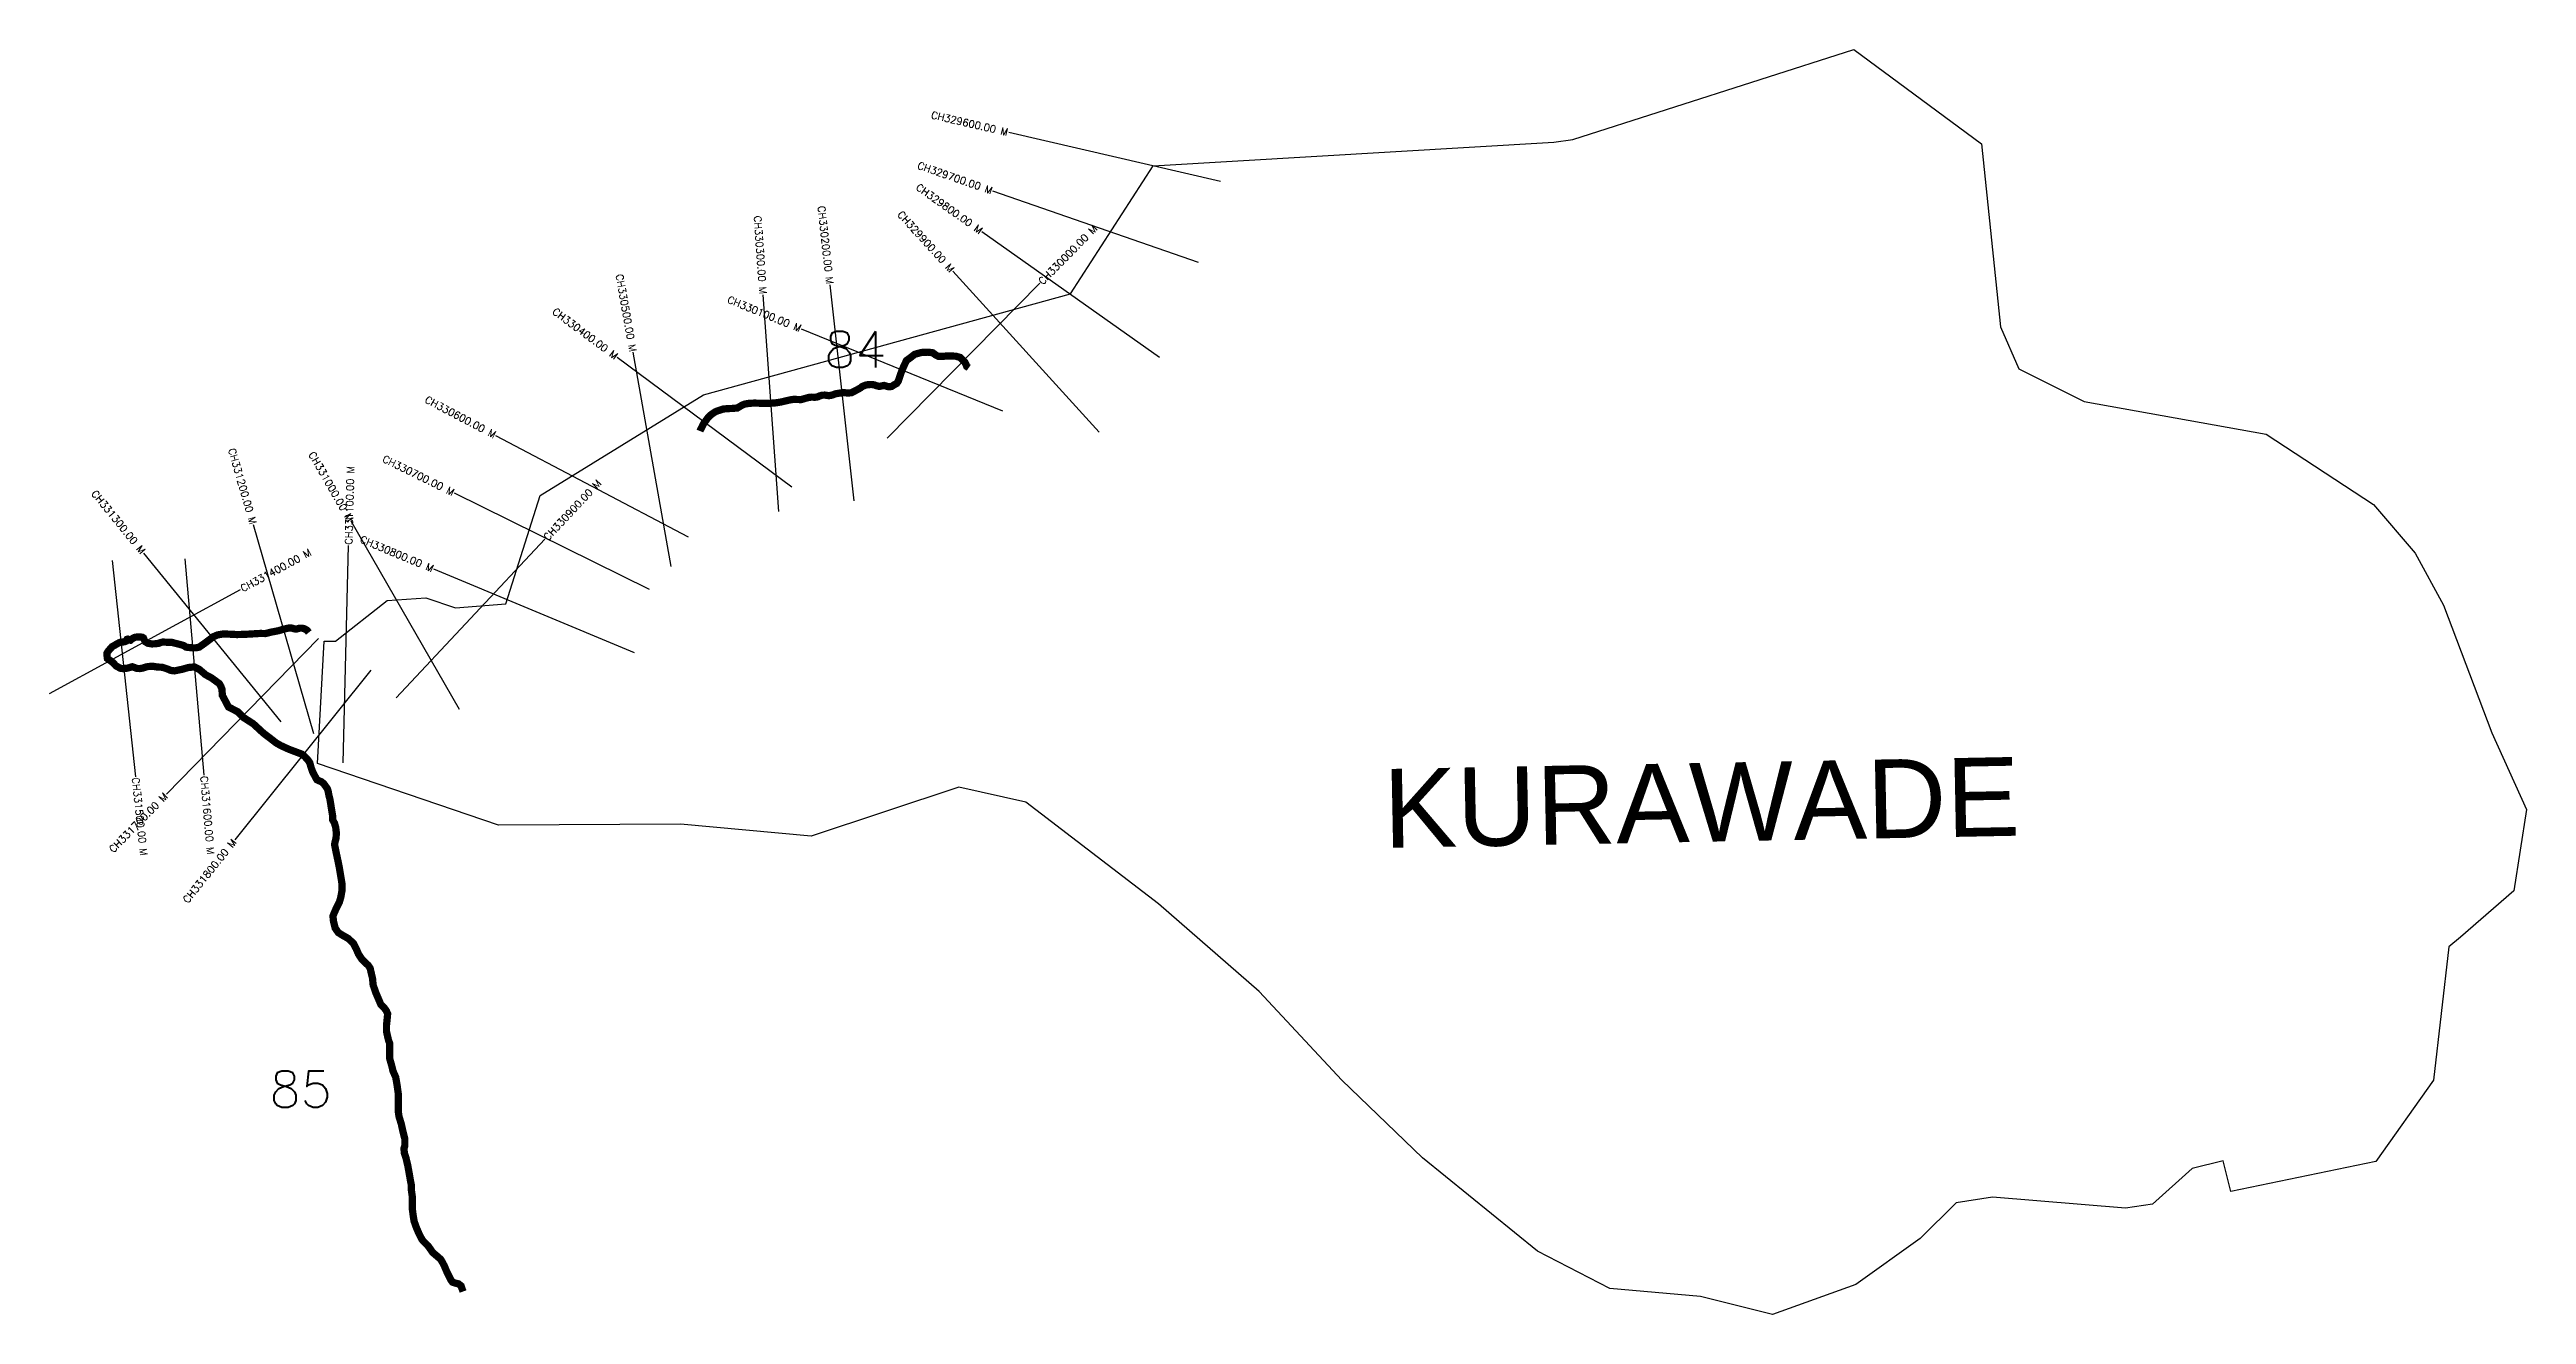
# Model space of a CAD drawing. Header units: metres. Extents: x 288446 to 291862, y 1992733 to 1994478.
import ezdxf
from ezdxf.enums import TextEntityAlignment as Align

# ---------------------------------------------------------------- set-up
doc = ezdxf.new("R2010")
doc.units = ezdxf.units.M
doc.header["$MEASUREMENT"] = 0
for name, color, linetype in [('CS', 134, 'Continuous'), ('CSMark', 6, 'Continuous'), ('UNPROTECTED', 10, 'Continuous'), ('village', 3, 'Continuous'), ('VILLAGE NAME', 250, 'Continuous')]:
    doc.layers.add(name, color=color, linetype=linetype)
doc.styles.get("Standard").update_dxf_attribs({"font": 'simplex.shx'})

msp = doc.modelspace()

# ---------------------------------------------------------------- linework, layer by layer
at = {"color": 6, "flags": 128}
msp.add_lwpolyline([(290934.4, 1994478.4), (291110.5, 1994348.4)], dxfattribs=at)
at = {"layer": 'CS'}
for p, q in [((290061.3, 1994296.4), (289769, 1994363.9)), ((290030.6, 1994184.4), (289747.2, 1994283.1)), ((289976.9, 1994053.4), (289732.1, 1994226.8)), ((289601.2, 1993942.1), (289811.7, 1994155.8)), ((289893.9, 1993950.6), (289692.1, 1994172.5)), ((289452, 1993840.8), (289430.4, 1994140)), ((289555.8, 1993855.6), (289522.6, 1994153.8)), ((289760.9, 1993979.2), (289483.2, 1994092.7)), ((289469.9, 1993874.6), (289229.2, 1994053.5)), ((289303.5, 1993765.2), (289251.1, 1994060.6)), ((289327.3, 1993805.7), (289061.8, 1993945.5)), ((289273.5, 1993733.4), (289004.5, 1993866.3)), ((288810.5, 1993534.4), (288727.6, 1993822.8)), ((289011.7, 1993567.6), (288861.9, 1993827.5)), ((288765.4, 1993551), (288576, 1993783.7)), ((288850.9, 1993494.3), (288858.5, 1993794.2)), ((288924.3, 1993583.8), (289129.4, 1993802.7)), ((288532.6, 1993773.4), (288564.6, 1993475.1)), ((288632.9, 1993775.9), (288659, 1993477.1)), ((289253.1, 1993645.9), (288976.1, 1993761.3)), ((288446.1, 1993590.1), (288709.7, 1993733.4)), ((288816.9, 1993665.7), (288607.2, 1993451.1)), ((288889.4, 1993622), (288701.6, 1993388))]:
    msp.add_line(p, q, dxfattribs=at)
at = {"layer": 'UNPROTECTED', "const_width": 10, "flags": 128}
for points in [[(289713.8, 1994039.2), (289711.1, 1994041.1), (289710.3, 1994043.3), (289708.7, 1994046.7), (289705.8, 1994049.6), (289702.2, 1994053.5), (289695.8, 1994055.3), (289688.3, 1994055.5), (289681.6, 1994055.4), (289677.3, 1994054.9), (289671.6, 1994055.2), (289668.3, 1994056.9), (289664.2, 1994060), (289657.8, 1994060.8), (289648.6, 1994060.4), (289639.4, 1994057.9), (289633.5, 1994053.3), (289628, 1994049.3), (289624.1, 1994041.1), (289620.9, 1994033.3), (289618.8, 1994027.1), (289616.6, 1994020.7), (289614.4, 1994017.6), (289611.4, 1994016), (289607.2, 1994013.4), (289602.9, 1994013.2), (289597, 1994014.9), (289594.8, 1994014.4), (289590.6, 1994013.6), (289587, 1994014.4), (289583.2, 1994015.8), (289580, 1994016.2), (289575.3, 1994016.1), (289571.8, 1994015.4), (289567.2, 1994013.6), (289564.5, 1994011.5), (289560.6, 1994009.3), (289552.2, 1994004.9), (289547.3, 1994004.4), (289541.6, 1994005), (289534.8, 1994004.2), (289529.9, 1994003.3), (289525.1, 1994001.5), (289520.8, 1994000.8), (289515.2, 1994001.6), (289511.6, 1994001.4), (289508.1, 1994000.4), (289505.5, 1993999.1), (289501.8, 1993998.6), (289496.8, 1993998.8), (289493.6, 1993998.4), (289491, 1993997.8), (289487, 1993996.6), (289482.7, 1993995.4), (289477.6, 1993995.5), (289473.1, 1993995.8), (289468.6, 1993995.2), (289462.2, 1993993.8), (289454.8, 1993992), (289446.8, 1993990.8), (289438.2, 1993990.2), (289431.1, 1993990.2), (289424.8, 1993990.4), (289418.4, 1993990.6), (289410.6, 1993990.2), (289404.6, 1993989.1), (289400.8, 1993987.5), (289394.7, 1993983.8), (289386.9, 1993983.1), (289382, 1993983), (289375.5, 1993982.4), (289367.9, 1993980), (289364.2, 1993978.5), (289360.3, 1993975.9), (289356.7, 1993973.1), (289353.5, 1993969.5), (289350.8, 1993965.7), (289348.3, 1993962.4), (289346, 1993957.7), (289343.8, 1993953.7), (289343.1, 1993952)], [(288803.7, 1993674.1), (288802.6, 1993675.5), (288800.8, 1993677.5), (288797.7, 1993679.1), (288794.9, 1993680), (288791, 1993680), (288786.6, 1993678.8), (288783.8, 1993679.1), (288779.9, 1993680.2), (288775.4, 1993680.1), (288770.4, 1993679), (288761.4, 1993676.4), (288752.4, 1993674.7), (288743.7, 1993672.6), (288737, 1993672.8), (288725.5, 1993672.1), (288715.4, 1993671.5), (288704.6, 1993671.2), (288693.4, 1993671.8), (288685, 1993671.9), (288678, 1993670.8), (288671.5, 1993668), (288667.1, 1993664.4), (288660.1, 1993659.2), (288656.7, 1993656.8), (288652.6, 1993653.9), (288648.5, 1993653), (288644.3, 1993652.8), (288639.9, 1993653.2), (288634.5, 1993653.8), (288631.1, 1993656.1), (288625.4, 1993657.7), (288619.8, 1993659.1), (288614.1, 1993660.6), (288607.8, 1993660.6), (288602.5, 1993660.9), (288599.2, 1993660.2), (288597.1, 1993659.2), (288591.9, 1993658.5), (288587.1, 1993658.3), (288581.4, 1993659.3), (288578.1, 1993661.4), (288576.7, 1993663.9), (288575.7, 1993666.4), (288574.1, 1993667.5), (288571.3, 1993667.9), (288566.5, 1993667.8), (288563.3, 1993667.3), (288560.1, 1993665.4), (288557.7, 1993663.4), (288555.3, 1993664), (288553.9, 1993664.9), (288553, 1993664.7), (288552.3, 1993663.7), (288551.6, 1993662.1), (288549.6, 1993661.3), (288546.3, 1993660.8), (288543.9, 1993660.5), (288542, 1993659.9), (288537.9, 1993657.6), (288535.2, 1993656), (288532.4, 1993654.5), (288528.7, 1993650.3), (288526.6, 1993647.7), (288525.4, 1993645.6), (288525.2, 1993643.9), (288525.6, 1993640.6), (288525.9, 1993638.2), (288528.8, 1993636.1), (288531.2, 1993634.3), (288533.9, 1993632.3), (288536.1, 1993629.8), (288537.9, 1993627.9), (288540.9, 1993626.3), (288543.7, 1993624.7), (288548.1, 1993624.2), (288553.1, 1993624.8), (288556.1, 1993625.6), (288560.1, 1993626.8), (288562.8, 1993625.9), (288566.6, 1993624.5), (288570.9, 1993624.3), (288575.7, 1993625.2), (288578.9, 1993626.4), (288582.1, 1993627.1), (288585.6, 1993627.3), (288588.9, 1993627.4), (288594.9, 1993626.4), (288601.6, 1993626.1), (288608.2, 1993623.9), (288613.5, 1993621.7), (288618.4, 1993621.1), (288622.8, 1993622), (288628.8, 1993623.2), (288637.7, 1993625.8), (288646, 1993626.5), (288652.7, 1993623.1), (288661.4, 1993615.7), (288669.3, 1993611.5), (288675.9, 1993606.7), (288680.2, 1993603.6), (288682.5, 1993599.6), (288683.9, 1993595.8), (288684.5, 1993587.2), (288688.9, 1993579), (288692.9, 1993571.3), (288699.1, 1993568.1), (288705.6, 1993564.7), (288713.9, 1993556.6), (288727.1, 1993548.1), (288741.1, 1993535.2), (288752.8, 1993526.3), (288758.5, 1993521.8), (288764.8, 1993518.2), (288771.9, 1993514.9), (288776.4, 1993512.9), (288782.7, 1993510.5), (288788.8, 1993508.2), (288793.9, 1993506.3), (288798.3, 1993502.7), (288802.5, 1993498.1), (288805, 1993494.4), (288806.8, 1993488), (288808.9, 1993481.9), (288812.1, 1993475.9), (288814.8, 1993470.9), (288818.1, 1993469.4), (288821.4, 1993468), (288824.5, 1993465.2), (288826.8, 1993462), (288829.3, 1993458.5), (288830.3, 1993455.6), (288831.2, 1993450.4), (288832.9, 1993443.7), (288834.9, 1993431.1), (288836.5, 1993421.4), (288836.5, 1993415.8), (288839.2, 1993410.8), (288840.8, 1993404.9), (288841.7, 1993397.4), (288841.2, 1993389.8), (288840.1, 1993386.1), (288839.2, 1993381.7), (288840.8, 1993373.5), (288843.4, 1993361.3), (288845.6, 1993350.7), (288847.9, 1993337.1), (288849.5, 1993327), (288849.5, 1993318.1), (288847.8, 1993308.7), (288845.9, 1993302.2), (288841.6, 1993293.7), (288838.7, 1993287.1), (288837, 1993282.8), (288837.7, 1993275.8), (288840.1, 1993266.2), (288844.3, 1993260.1), (288850.4, 1993256.2), (288858.1, 1993251.9), (288865.3, 1993245), (288869.2, 1993237.4), (288872.3, 1993230.2), (288877.1, 1993222.9), (288881.4, 1993218.7), (288885.6, 1993214.9), (288888.3, 1993210.8), (288890, 1993203.4), (288891.6, 1993196.8), (288892.4, 1993187.8), (288896, 1993177.3), (288900.2, 1993167.5), (288902.9, 1993161.1), (288907.8, 1993156.1), (288910.6, 1993152.1), (288912.4, 1993148), (288911.7, 1993140.3), (288910.8, 1993131.8), (288910.8, 1993123.8), (288913.6, 1993111.5), (288915.1, 1993107.7), (288915.2, 1993101.3), (288915.2, 1993093.2), (288915.2, 1993086.4), (288918.2, 1993075.8), (288919.9, 1993068.7), (288923.5, 1993060.7), (288925.3, 1993050.5), (288927.2, 1993037), (288927, 1993020.9), (288927, 1993013.7), (288928.2, 1993005.8), (288931.2, 1992996.2), (288933.5, 1992985.6), (288936.1, 1992975.6), (288936.1, 1992970.6), (288936.1, 1992965.6), (288934.9, 1992962), (288935.5, 1992955.8), (288937.6, 1992949.5), (288940.1, 1992939.1), (288941.9, 1992929.2), (288943.6, 1992919.5), (288945.2, 1992911.1), (288945.2, 1992904.1), (288946.4, 1992896.2), (288946.4, 1992886.8), (288946.4, 1992879.2), (288947.7, 1992869.3), (288949, 1992861.5), (288951.9, 1992853.4), (288955.6, 1992844.7), (288959.3, 1992837.5), (288961.2, 1992834.7), (288967.9, 1992828.1), (288970.9, 1992824), (288973.9, 1992819.6), (288977.1, 1992816.5), (288982, 1992812.4), (288985.5, 1992809.3), (288988.4, 1992804.4), (288990.4, 1992800.6), (288994.3, 1992791.4), (288997, 1992786.2), (288999.7, 1992780.6), (289001.9, 1992777.7), (289005.9, 1992776.4), (289010.2, 1992775.4), (289013.7, 1992772.6), (289016.4, 1992764.8)]]:
    msp.add_lwpolyline(points, dxfattribs=at)
at = {"layer": 'village', "color": 6}
for points in [[(288824.8, 1993662.3, 0), (288840.6, 1993662.1, 0), (288911.9, 1993718.1, 0), (288964.9, 1993722.1, 0), (289005.9, 1993708, 0), (289075.6, 1993713.6, 0), (289123, 1993863.3, 0), (289348.2, 1994001.9, 0), (289854.3, 1994141.5, 0), (289968.3, 1994317.8, 0), (289968.3, 1994317.8, 0), (290520.8, 1994350.7, 0), (290546.9, 1994354.2, 0), (290934.4, 1994478.4, 0)], [(291110.5, 1994348.4, 0), (291136.9, 1994096, 0), (291162.2, 1994037.6, 0), (291252.1, 1993992.9, 0), (291503.3, 1993947.5, 0), (291651.1, 1993850.8, 0), (291708.7, 1993783.6, 0), (291747.9, 1993711.7, 0), (291814.6, 1993535.8, 0), (291862.2, 1993429.8, 0), (291844.8, 1993317.5, 0), (291771.1, 1993253.8, 0), (291755.3, 1993240.2, 0), (291734, 1993056.5, 0), (291654.6, 1992944.2, 0), (291454.3, 1992903, 0), (291443.9, 1992945.2, 0), (291401.1, 1992934.5, 0), (291346.6, 1992885.2, 0), (291309, 1992879.9, 0), (291125.7, 1992894.8, 0), (291075.5, 1992887.1, 0), (291026, 1992838.1, 0), (290937.4, 1992774.4, 0), (290822.5, 1992733.2, 0), (290723, 1992758, 0), (290598.2, 1992769, 0), (290498.3, 1992820.3, 0), (290339.5, 1992949.4, 0), (290228.2, 1993056.2, 0), (290114.6, 1993178.6, 0), (289975.4, 1993299.7, 0), (289792.4, 1993440.1, 0), (289700.2, 1993460.6, 0), (289496.4, 1993392.9, 0), (289316.4, 1993409.4, 0), (289065.5, 1993408.3, 0), (288815.8, 1993493.3, 0), (288824.8, 1993662.3, 0)]]:
    msp.add_polyline3d(points, dxfattribs=at)

# ---------------------------------------------------------------- texts
at = {"char_height": 50, "attachment_point": 1}
for s, insert in [('84', (289514.5, 1994089.5)), ('85', (288749.5, 1993068.9))]:
    msp.add_mtext_dynamic_manual_height_columns(s, width=70.183, gutter_width=1, heights=[0], dxfattribs=dict(at, insert=insert))
at = {"layer": 'CSMark'}
for s, rotation, p in [('CH329600.00 M', 346.9957, (289768, 1994364.1)), ('CH329800.00 M', 324.674, (289731.3, 1994227.4)), ('CH329700.00 M', 340.8116, (289746.3, 1994283.4)), ('CH330200.00 M', 276.3366, (289522.5, 1994154.8)), ('CH330300.00 M', 274.1314, (289430.3, 1994141)), ('CH329900.00 M', 312.2884, (289691.4, 1994173.2)), ('CH330500.00 M', 280.0554, (289250.9, 1994061.6)), ('CH330400.00 M', 323.3714, (289228.4, 1994054.1)), ('CH330100.00 M', 337.7666, (289482.3, 1994093.1)), ('CH330600.00 M', 332.2282, (289061, 1993946)), ('CH331200.00 M', 286.0526, (288727.3, 1993823.7)), ('CH331000.00 M', 299.9542, (288861.4, 1993828.4)), ('CH330700.00 M', 333.7223, (289003.6, 1993866.7)), ('CH331300.00 M', 309.1577, (288575.4, 1993784.4)), ('CH330800.00 M', 337.3835, (288975.2, 1993761.7)), ('CH331700.00 M', 45.6601, (288606.5, 1993450.4)), ('CH331800.00 M', 51.2455, (288700.9, 1993387.3))]:
    msp.add_text(s, height=10, rotation=rotation, dxfattribs=at).set_placement(p, align=Align.MIDDLE_RIGHT)
for s, rotation, p in [('CH330000.00 M', 45.4343, (289812.4, 1994156.5)), ('CH331100.00 M', 88.5508, (288858.6, 1993795.2)), ('CH330900.00 M', 46.8639, (289130.1, 1993803.4)), ('CH331400.00 M', 28.531, (288710.6, 1993733.9)), ('CH331500.00 M', 276.1286, (288564.7, 1993474.1)), ('CH331600.00 M', 274.9865, (288659.1, 1993476.1))]:
    msp.add_text(s, height=10, rotation=rotation, dxfattribs=at).set_placement(p, align=Align.MIDDLE_LEFT)
at = {"layer": 'VILLAGE NAME', "insert": (290284.6, 1993485.6), "char_height": 108.748, "attachment_point": 1, "rotation": 1.1028}
msp.add_mtext_dynamic_manual_height_columns('{\\fArial|b0|i0|c0|p34;KURAWADE}', width=1571.314, gutter_width=543.7, heights=[0], dxfattribs=at)

doc.saveas('drawing.dxf')
